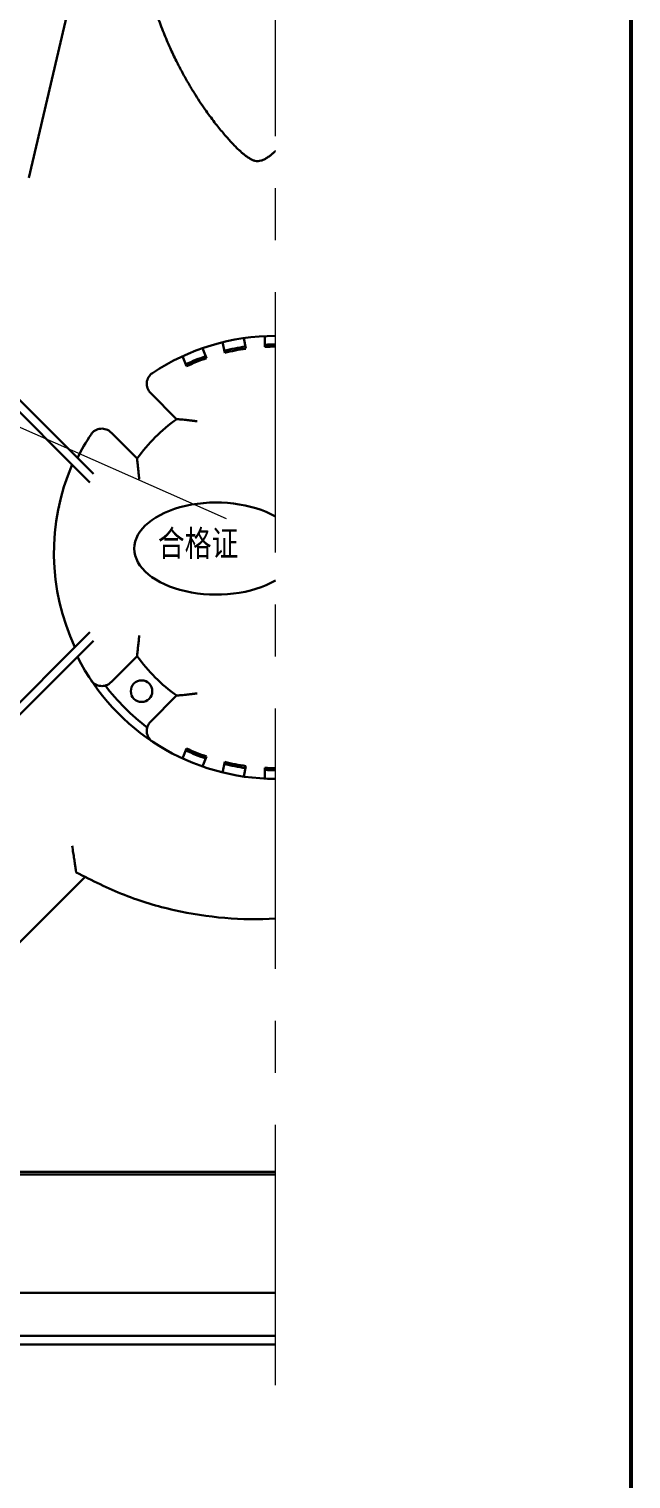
# Model space of a CAD drawing. Extents: x 2851 to 5144, y -2460 to -454.
# Drawn here: x 3355.5 to 3425.4, y -716.1 to -547.5 of the extents above; entities that cross this region are included whole.
import ezdxf

# ---------------------------------------------------------------- set-up
doc = ezdxf.new("R2010")
doc.units = 0
doc.header["$LTSCALE"] = 1.21
doc.header["$MEASUREMENT"] = 0
doc.linetypes.add('CENTERX2', pattern=[4, 2.5, -0.5, 0.5, -0.5])
doc.layers.get('0').update_dxf_attribs({"linetype": 'CONTINUOUS', "lineweight": 30})
doc.layers.add('center', color=1, linetype='CENTERX2', lineweight=15)
doc.layers.add('dim', color=5, linetype='CONTINUOUS', lineweight=15)
doc.styles.get("Standard").update_dxf_attribs({"font": 'txt.shx', "width": 0.8, "height": 3})

msp = doc.modelspace()

# ---------------------------------------------------------------- linework, layer by layer
at = {"lineweight": 53}
msp.add_line((3425.41, -862.18), (3425.41, -454.18), dxfattribs=at)
at = {"color": 7, "linetype": 'Continuous'}
for p, q in [((3360.57, -542.76), (3355.45, -564.82)), ((3382.84, -584.47), (3382.84, -583.22)), ((3375.61, -584.62), (3376.08, -585.78)), ((3378.19, -585.16), (3377.95, -583.93)), ((3380.41, -583.45), (3380.65, -584.68)), ((3373.76, -586.72), (3373.29, -585.56)), ((3362.96, -599.24), (3351.65, -587.94)), ((3351.14, -588.84), (3362.53, -600.23)), ((3372.61, -592.87), (3369.57, -589.83)), ((3368.02, -597.46), (3364.98, -594.42)), ((3358.95, -603.14), (3358.99, -603.18)), ((3359.16, -602.5), (3359.1, -602.44)), ((3362.53, -617.65), (3347.24, -632.94)), ((3347.65, -633.94), (3362.96, -618.64)), ((3368.02, -620.42), (3364.98, -623.46)), ((3369.57, -628.05), (3372.61, -625.01)), ((3373.29, -632.32), (3373.76, -631.16)), ((3376.08, -632.09), (3375.61, -633.25)), ((3377.95, -633.95), (3378.19, -632.72)), ((3380.65, -633.2), (3380.41, -634.42)), ((3382.84, -634.66), (3382.84, -633.41)), ((3361.96, -646.1), (3352.6, -655.46)), ((3384.09, -680.37), (3337.09, -680.37)), ((3384.09, -680.69), (3337.09, -680.69)), ((3384.09, -699.44), (3297.82, -699.44)), ((3274.59, -700.44), (3384.09, -700.44))]:
    msp.add_line(p, q, dxfattribs=at)
at = {"linetype": 'Continuous'}
msp.add_line((3384.09, -694.44), (3336.09, -694.44), dxfattribs=at)
at = {"color": 7, "linetype": 'Continuous'}
msp.add_circle((3368.53, -624.5), 1.25, dxfattribs=at)
for centre, radius, start, end in [((3384.09, -608.94), 25.75, 90, 123.7041), ((3384.09, -608.94), 24.75, 98.105, 103.895), ((3384.09, -608.94), 24.5, 98.0755, 103.9245), ((3389.91, -587.21), 10, 164.6443, 165.6325), ((3384.09, -608.94), 24.75, 90, 92.895), ((3384.09, -608.94), 24.5, 90, 92.9245), ((3384.09, -608.94), 24.75, 109.105, 114.895), ((3384.09, -608.94), 24.5, 109.0755, 114.9245), ((3370.63, -588.77), 1.5, 123.7041, 225), ((3384.09, -608.94), 19.75, 125.5285, 144.4715), ((3384.09, -608.94), 25.75, 146.2959, 153.3021), ((3363.91, -595.48), 1.5, 45, 146.2959), ((3384.09, -608.42), 25.75, 156.5228, 205.2105), ((3384.09, -608.94), 25.75, 206.6979, 270), ((3384.09, -608.94), 19.75, 215.5285, 234.4715), ((3363.91, -622.4), 1.5, 213.7041, 315), ((3384.09, -608.94), 24.75, 217.012, 232.988), ((3370.63, -629.11), 1.5, 135.0022, 236.2955), ((3384.09, -608.94), 24.75, 245.105, 250.895), ((3384.09, -608.94), 24.5, 245.0755, 250.9245), ((3368.18, -624.85), 9.25, 311.956, 313.6474), ((3368.18, -624.85), 10, 314.042, 315.6099), ((3384.09, -608.94), 24.75, 256.105, 261.895), ((3384.09, -608.94), 24.5, 256.0755, 261.9245), ((3371.18, -627.37), 9.25, 322.4965, 323.6711), ((3371.18, -627.37), 10, 324.0241, 325.6326), ((3384.09, -608.94), 24.5, 267.0755, 270), ((3384.09, -608.94), 24.75, 267.105, 270), ((3374.58, -629.33), 10, 334.055, 335.6122)]:
    msp.add_arc(centre, radius, start, end, dxfattribs=at)
msp.add_ellipse((3377.22, -607.92), major_axis=(-9.53, 0), ratio=0.562151, start_param=3.907629, end_param=8.658742)
for points, knots in [([(3369.66, -543.81), (3369.89, -544.55), (3370.33, -545.95), (3371.07, -547.91), (3371.81, -549.65), (3372.54, -551.2), (3373.26, -552.57), (3373.95, -553.8), (3374.61, -554.91), (3375.25, -555.91), (3375.86, -556.81), (3376.45, -557.62), (3376.99, -558.35), (3377.51, -559), (3377.98, -559.58), (3378.43, -560.09), (3378.83, -560.55), (3379.21, -560.95), (3379.56, -561.31), (3379.89, -561.62), (3380.19, -561.9), (3380.48, -562.14), (3380.76, -562.36), (3381.06, -562.55), (3381.37, -562.73), (3381.71, -562.85), (3382.07, -562.89), (3382.43, -562.83), (3382.77, -562.69), (3383.1, -562.5), (3383.43, -562.27), (3383.76, -562.01), (3383.97, -561.82), (3384.08, -561.72), (3384.09, -561.71)], [0, 0, 0, 0, 2.322836, 4.413014, 6.295949, 7.996246, 9.535695, 10.937143, 12.222667, 13.407712, 14.497009, 15.494557, 16.404279, 17.230447, 17.979047, 18.655945, 19.266582, 19.817141, 20.314026, 20.763204, 21.170541, 21.542477, 21.893154, 22.243502, 22.603123, 22.96492, 23.326163, 23.679318, 24.04164, 24.42297, 24.827381, 25.244245, 25.671449, 25.693786, 25.693786, 25.693786, 25.693786]), ([(3360.94, -645.57), (3362.79, -646.5), (3366.43, -648.35), (3372.28, -650.07), (3378.18, -651), (3382.13, -651.05), (3384.09, -650.94)], [0, 0, 0, 0, 6.18838, 12.24197, 18.191258, 24.060835, 24.060835, 24.060835, 24.060835])]:
    msp.add_open_spline(points, degree=3, knots=knots, dxfattribs=at)
for points in [[(3372.61, -592.87), (3372.72, -592.88), (3372.99, -592.9), (3373.33, -592.93), (3373.72, -592.97)], [(3373.72, -592.97), (3374.14, -593.02), (3374.57, -593.07), (3374.99, -593.12)], [(3368.12, -598.57), (3368.08, -598.18), (3368.05, -597.84), (3368.02, -597.57), (3368.02, -597.46)], [(3368.27, -599.84), (3368.22, -599.42), (3368.17, -598.99), (3368.12, -598.57)], [(3368.12, -619.3), (3368.17, -618.89), (3368.22, -618.46), (3368.27, -618.04)], [(3368.02, -620.42), (3368.02, -620.31), (3368.05, -620.04), (3368.08, -619.7), (3368.12, -619.3)], [(3372.61, -625.01), (3372.72, -625), (3372.99, -624.98), (3373.33, -624.95), (3373.72, -624.91)], [(3373.72, -624.91), (3374.14, -624.86), (3374.57, -624.81), (3374.99, -624.76)], [(3360.48, -642.49), (3360.59, -643.28), (3360.7, -644)], [(3360.7, -644), (3360.79, -644.61)], [(3360.79, -644.61), (3360.86, -645.09), (3360.91, -645.41), (3360.93, -645.55)], [(3360.94, -645.57), (3360.93, -645.56), (3360.93, -645.55)]]:
    msp.add_spline(points, degree=3, dxfattribs=at)
at = {"layer": 'center', "ltscale": 10}
msp.add_line((3384.09, -705.18), (3384.09, -515.03), dxfattribs=at)
at = {"layer": 'dim'}
msp.add_line((3378.41, -604.48), (3246.25, -545.86), dxfattribs=at)

# ---------------------------------------------------------------- texts
at = {"insert": (3370.42, -605.8), "char_height": 3, "width": 21.7947, "attachment_point": 1}
msp.add_mtext('{\\fTxt|b0|i0|c134|p2;合格证}', dxfattribs=at)

doc.saveas('drawing.dxf')
